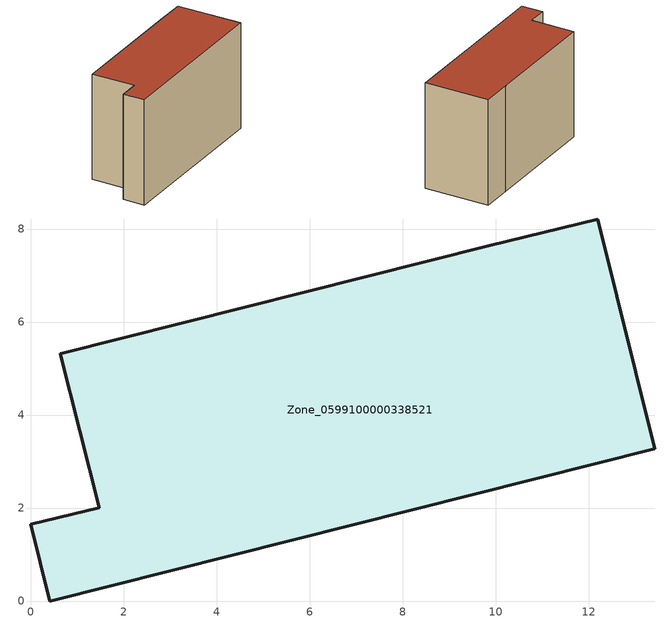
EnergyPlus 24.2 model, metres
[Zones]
Zone_0599100000338521
 floor ground (C_G): 13.42,3.28 0.41,0 0,1.65 1.47,2.01 0.64,5.32 9.85,7.64 12.19,8.22 z0
 wall outside (C_F): 0.41,0 13.42,3.28 12.19,8.22 9.85,7.64 0.64,5.32 1.47,2.01 0,1.65 0.41,0 z0:8.29
 roof outside (C_R): 13.42,3.28 12.19,8.22 9.85,7.64 0.64,5.32 1.47,2.01 0,1.65 0.41,0 z8.29
[BUILDING]
Pand.0599100000338521: North Axis=0; Terrain=City; Loads Convergence Tolerance Value=0.04; Temperature Convergence Tolerance Value=0.4; Solar Distribution=FullExterior; Maximum Number of Warmup Days=25; Minimum Number of Warmup Days=1
[Site:Location]
Rotterdam.The.Hague.AP_ZH_NLD Design_Conditions: Latitude=51.96; Longitude=4.45; Time Zone=1; Elevation=-4.5
[SITE:GROUNDTEMPERATURE:BUILDINGSURFACE]
18, 18, 18, 18, 18, 18, 18, 18, 18, 18, 18, 18
[MATERIAL] Thermal Absorptance=0.9; Solar Absorptance=0.7; Visible Absorptance=0.7
Name | Roughness | Thickness | Conductivity | Density | Specific Heat
G.TI.1992-2005 | MediumSmooth | 0.15 | 0.06 | 540 | 1210
F.TI.1992-2005 | Rough | 0.3 | 0.12 | 1920 | 840
R.TI.1992-2005 | MediumRough | 0.2 | 0.08 | 1500 | 1000
[CONSTRUCTION]
C_G: G.TI.1992-2005
C_F: F.TI.1992-2005
C_R: R.TI.1992-2005
[ZONE]
Zone_0599100000338521: Type=1; Multiplier=1; Ceiling Height=Autocalculate; Volume=Autocalculate; Floor Area=autocalculate; Part of Total Floor Area=Yes
[ZONEINFILTRATION:DESIGNFLOWRATE]
Infil_Zone_0599100000338521: Zone or ZoneList or Space or SpaceList=Zone_0599100000338521; Schedule=AlwaysOn; Design Flow Rate Calculation Method=Flow/Area; Flow Rate per Floor Area=0.0015; Constant Term Coefficient=1; Temperature Term Coefficient=0; Velocity Term Coefficient=0; Velocity Squared Term Coefficient=0
[HVACTEMPLATE:ZONE:IDEALLOADSAIRSYSTEM]
Zone_0599100000338521: Maximum Heating Supply Air Temperature=50; Minimum Cooling Supply Air Temperature=13; Maximum Heating Supply Air Humidity Ratio=0.0156; Minimum Cooling Supply Air Humidity Ratio=0.0077; Heating Limit=NoLimit; Cooling Limit=NoLimit; Dehumidification Control Type=ConstantSensibleHeatRatio; Cooling Sensible Heat Ratio=0.7; Dehumidification Setpoint=60; Humidification Control Type=None; Humidification Setpoint=30; Outdoor Air Method=None; Outdoor Air Flow Rate per Person=0.00944; Outdoor Air Flow Rate per Zone Floor Area=0; Outdoor Air Flow Rate per Zone=0; Demand Controlled Ventilation Type=None; Outdoor Air Economizer Type=NoEconomizer; Heat Recovery Type=None; Sensible Heat Recovery Effectiveness=0.7; Latent Heat Recovery Effectiveness=0.65
[ZONECONTROL:THERMOSTAT]
ThermostatControl_Zone_0599100000338521: Zone or ZoneList=Zone_0599100000338521; Control Type Schedule=DualSetpointControlType; Control 1=Thermostat_Zone_0599100000338521; Temperature Difference Between Cutout And Setpoint=0
[THERMOSTATSETPOINT:DUALSETPOINT]
Thermostat_Zone_0599100000338521: Heating Setpoint Temperature Schedule=HeatingSetpoint_Zone_0599100000338521; Cooling Setpoint Temperature Schedule=CoolingSetpoint_Zone_0599100000338521
[SCHEDULE:COMPACT]
HeatingSetpoint_Zone_0599100000338521: Through: 12/31, For: AllDays, Until: 24:00, 21
CoolingSetpoint_Zone_0599100000338521: Through: 12/31, For: AllDays, Until: 24:00, 24
DualSetpointControlType: Through: 12/31, For: AllDays, Until: 24:00, 4
AlwaysOn: Through: 12/31, For: AllDays, Until: 24:00, 1
